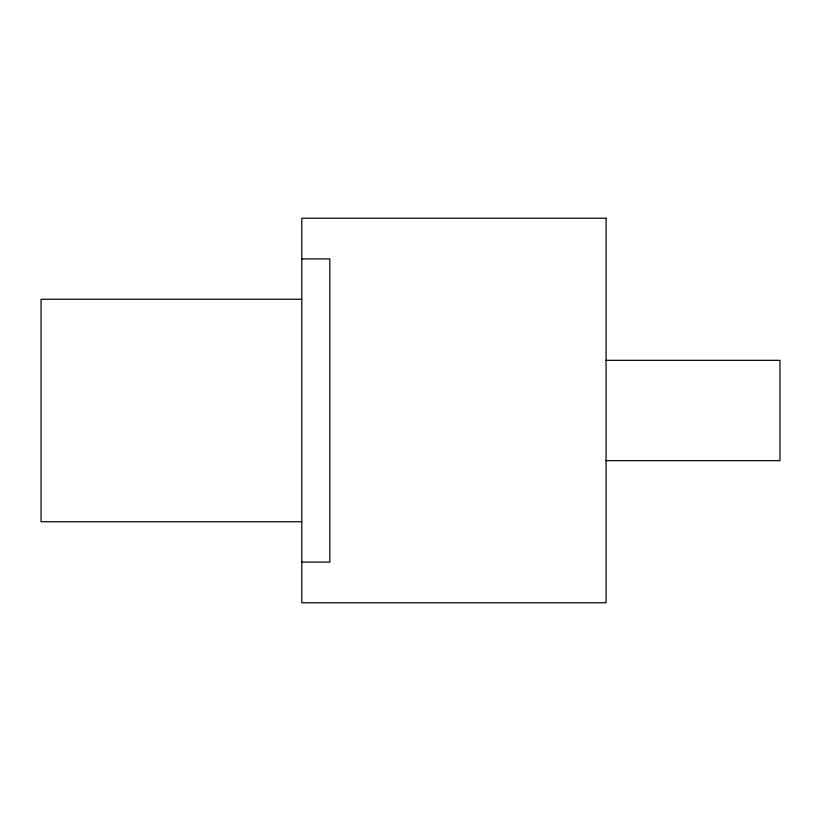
<?xml version="1.0" encoding="UTF-8"?>
<svg xmlns="http://www.w3.org/2000/svg" width="821" height="821" viewBox="0 0 821 821"><rect width="100%" height="100%" fill="white"/><g stroke="black" fill="none" stroke-linecap="round" stroke-linejoin="round"><path stroke-width="1.23" d="M301.789 258.892L329.816 258.892L329.816 562.108L301.789 562.108M301.789 299.244L41.05 299.244L41.05 521.756L301.789 521.756M606.072 360.347L779.95 360.347L779.95 460.653L606.072 460.653M606.072 218.232L301.789 218.232L301.789 602.768L606.072 602.768L606.072 218.232"/></g></svg>
